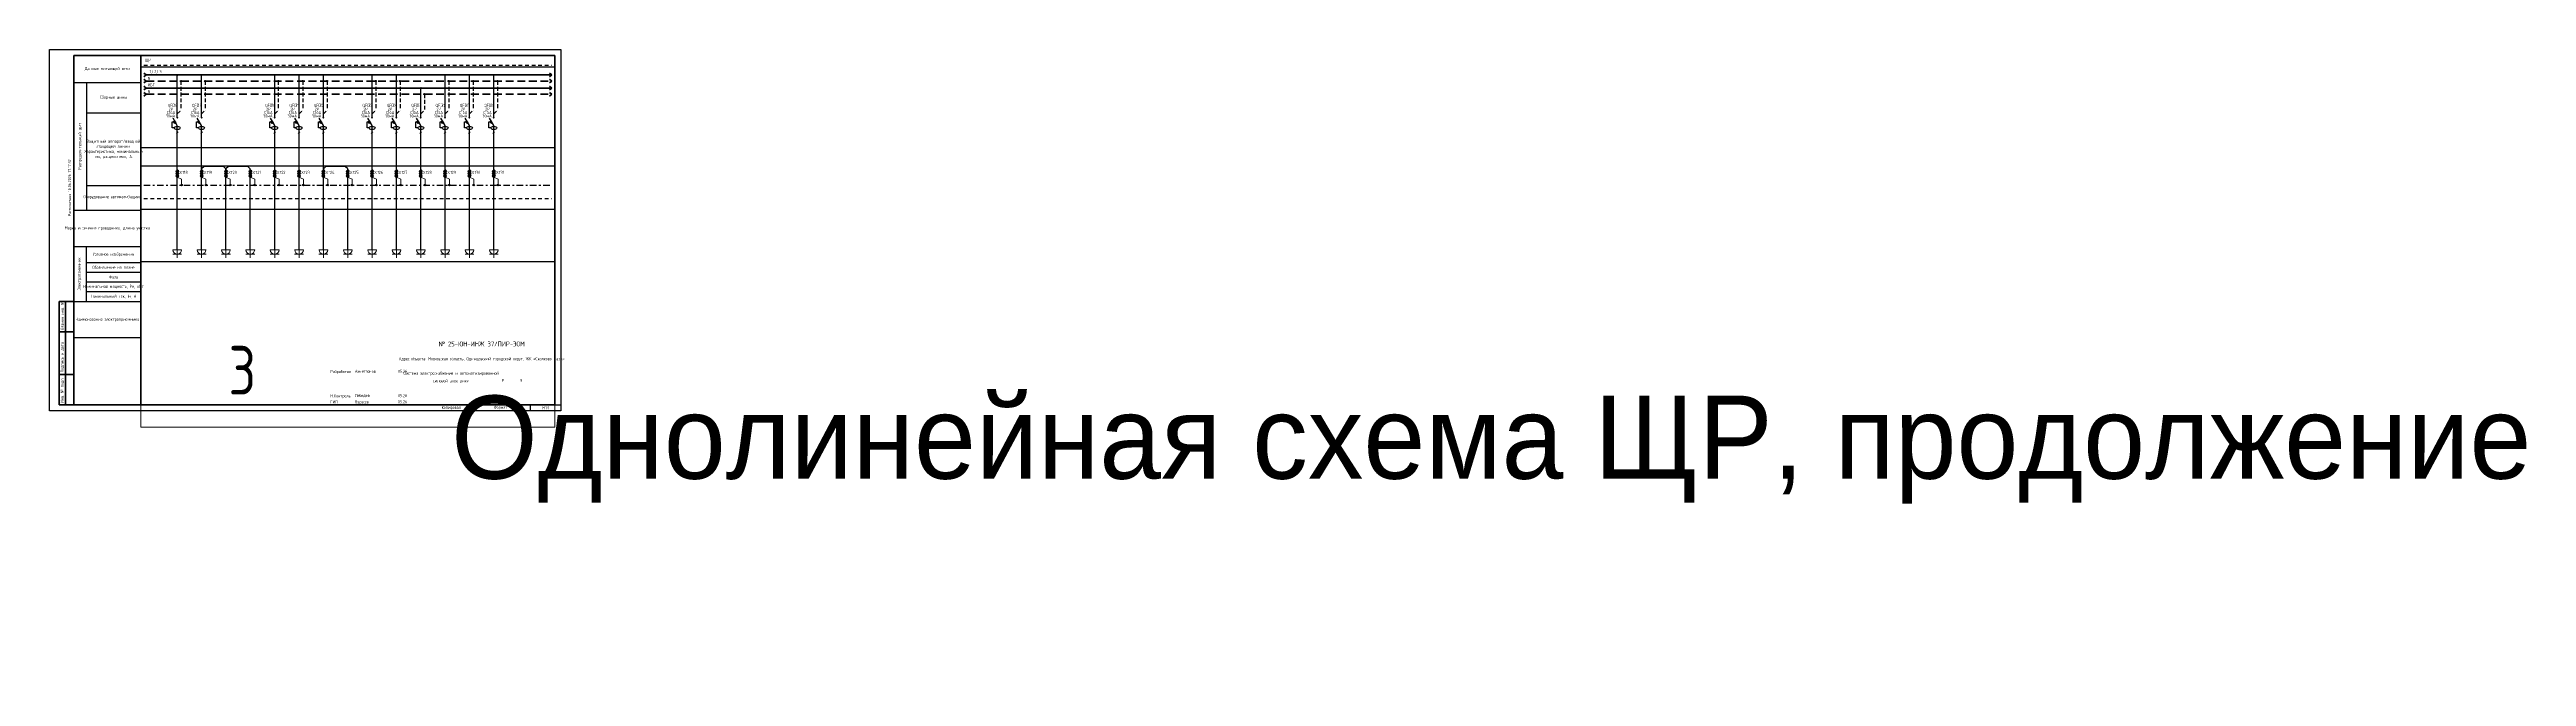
# Paper-space layout 'ЩР-1 (3)' of a CAD drawing. Header units: millimetres. Extents: x 0 to 2035, y -218 to 297.
# The model-space entities are those that its viewports show. They can reach past a viewport. Long polylines and large blocks are cut down to what shows.
import ezdxf
from ezdxf.enums import TextEntityAlignment as Align

# ---------------------------------------------------------------- set-up
doc = ezdxf.new("R2018")
doc.units = ezdxf.units.MM
for name, pattern in [('HIDDEN2', [4.7625, 3.175, -1.5875]), ('JIS_02_0.7', [1.35, 0.75, -0.6]), ('Штрихштриховая', [10.936111, 5.291667, -2.116667, 1.411111, -2.116667])]:
    doc.linetypes.add(name, pattern=pattern)
doc.layers.add('0-Область подсчета', color=152, linetype='Continuous', plot=False, transparency=0.5)
doc.layers.add('0_UNC Defpoints ЭОМ', color=6, linetype='Continuous', plot=False)
for name, color, linetype in [('0_Рамка', 7, 'Continuous'), ('0_ХТ', 7, 'Continuous'), ('Нумерация QF', 7, 'Continuous')]:
    doc.layers.add(name, color=color, linetype=linetype)
doc.layers.add('_0_ PE_проводник', color=3, linetype='Штрихштриховая', lineweight=20)
doc.layers.add('Таблицы', color=7, linetype='Continuous', lineweight=13)
doc.styles.get("Standard").update_dxf_attribs({"font": 'arial.ttf'})
doc.styles.add('UNC_A', font='GOST2304A.ttf')
doc.styles.add('Unecom', font='GOST2304A.ttf', dxfattribs={"height": 2.5})
doc.styles.add('СПДС', font='isocpeur.ttf', dxfattribs={"width": 0.8, "height": 2.5})

# ---------------------------------------------------------------- blocks, each defined once
blk = doc.blocks.new('*U51')
at = {"lineweight": 60, "ltscale": 10}
for p, q in [((20, 292), (415, 292)), ((20, 5), (20, 292)), ((415, 292), (415, 5)), ((8, 90), (20, 90)), ((8, 5), (8, 90)), ((13, 90), (13, 5)), ((20, 90), (20, 5)), ((20, 90), (20, 5)), ((8, 65), (20, 65)), ((8, 30), (20, 30)), ((20, 5), (8, 5)), ((415, 5), (20, 5))]:
    blk.add_line(p, q, dxfattribs=at)
at = {"layer": '0_UNC Defpoints ЭОМ', "ltscale": 10}
blk.add_lwpolyline([(420, 0), (0, 0), (0, 297), (420, 297)], close=True, dxfattribs=at)
at = {"layer": '0_UNC Defpoints ЭОМ', "lineweight": 30}
blk.add_lwpolyline([(395, 5), (420, 5), (420, 0), (395, 0)], close=True, dxfattribs=at)
at = {"char_height": 2.5, "attachment_point": 4, "rotation": 90, "style": 'Unecom'}
for s, insert, width in [('{\\fGOST type A|b0|i1|c204|p34; }Взамен инв. №', (10.5, 65), 25), (' Подпись и дата', (10.5, 30), 35), (' Инв. № подл.', (10.5, 5), 24.419)]:
    blk.add_mtext(s, dxfattribs=dict(at, insert=insert, width=width))
at = {"style": 'Unecom'}
for s, insert, char_height, width, attachment_point, line_spacing_factor in [('Адрес объекта: Московская область, Одинцовский городской округ, ЖК «Сколково Парк»', (355, 42.5), 2.5, 115, 5, 1.5), ('№ 25-ЮН-ИНЖ 37/ПИР-ЭОМ', (355, 55), 4, 120, 5, 2), ('Разработал', (230.7, 32), 2.5, 20, 4, 2), ('Ахметзянов', (250.8, 32.5), 2.5, 19.921, 4, 2), ('05.26', (290, 32.5), 2.5, 10, 5, 2), ('Система электроснабжения и автоматизированной силовой электрики', (330, 27.5), 2.5, 70, 5, 1.5), ('Р', (372.5, 25), 2.5, 15, 5, 2), ('Н.Контроль', (230.7, 12), 2.5, 20, 4, 2), ('ГИП', (230.7, 7.3), 2.5, 20, 4, 2), ('Лебедев', (250.8, 12.5), 2.5, 19.921, 4, 2), ('Вересов', (250.8, 7), 2.5, 19.921, 4, 2), ('05.26', (290, 12.5), 2.5, 10, 5, 2), ('05.26', (290, 7.5), 2.5, 10, 5, 2)]:
    blk.add_mtext(s, dxfattribs=dict(at, insert=insert, char_height=char_height, width=width, attachment_point=attachment_point, line_spacing_factor=line_spacing_factor))
at = {"char_height": 2.5, "attachment_point": 4, "style": 'Unecom'}
for s, insert, width in [('Формат  ', (364.9, 2.6), 50), ('\\pi1; ', (250, -133.2), 20), ('\\pi1; ', (250, -133.2), 20), ('\\pxi0.4; ', (250, -133.2), 20), ('\\pi1; ', (512.5, -218.3), 20), ('\\pi1; ', (512.5, -218.3), 20), ('\\pxi0.4; ', (512.5, -218.3), 20)]:
    blk.add_mtext(s, dxfattribs=dict(at, insert=insert, width=width))
at = {"style": 'Unecom'}
blk.add_attdef('ЛИСТ_№', text='', height=2.5, dxfattribs=at).set_placement((387.5, 25), align=Align.MIDDLE_CENTER)
blk.add_attdef('КОЛ-ВО_ЛИСТОВ', text='', height=2.5, dxfattribs=at).set_placement((404.7, 23.7), align=Align.CENTER)
at = {"lineweight": 30, "flags": 104}
blk.add_attdef('ОПИСАНИЕ_ЛИСТА', text='', height=2.5, dxfattribs=at).set_placement((329.9, 12.5), align=Align.MIDDLE_CENTER)
at = {"style": 'Unecom', "flags": 8}
blk.add_attdef('ФОРМАТ_БУМАГИ', (379.4, 1.3), '', height=2.5, dxfattribs=at)
at = {"layer": '0_Рамка', "style": 'СПДС', "width": 0.8}
blk.add_text('Распечатано 18.06.2026 17:17:32', height=2.5, rotation=90, dxfattribs=at).set_placement((16.5, 160), align=Align.MIDDLE_LEFT)
at = {"layer": 'Defpoints', "insert": (330, 2.5), "char_height": 2.5, "width": 70, "attachment_point": 5, "style": 'Unecom'}
blk.add_mtext('Копировал', dxfattribs=at)
blk = doc.blocks.new('_Боковик_схема Юником')
at = {"color": 0, "lineweight": -2, "ltscale": 3}
blk.add_lwpolyline([(0, 232), (55, 232), (55, 0), (0, 0)], close=True, dxfattribs=at)
for points in [[(0, 210), (55, 210), (55, 125), (10.3, 125)], [(10.3, 210), (10.3, 105)], [(10.3, 185), (55, 185)], [(0, 105), (55, 105)], [(0, 75), (55, 75)], [(10, 75), (10, 30)], [(10, 62), (51.8, 62)], [(10, 62), (55, 62)], [(10, 54), (55, 54)], [(10, 46), (55, 46)], [(0, 30), (55, 30)], [(10, 38), (55, 38)]]:
    blk.add_lwpolyline(points, dxfattribs=at)
at = {"color": 0, "lineweight": -2, "char_height": 2.5, "attachment_point": 5, "style": 'Unecom'}
for s, insert, width in [('Данные питающей сети', (27.5, 221), 55), ('Сборные шины', (32.6, 197.5), 44.736), ('Защитный аппарат/вводной отходящей линии.\\PХарактеристика, номинальный ток, расцепитель, А.', (32.6, 155), 44.736), ('Оборудование автоматизации', (31, 115.7), 37.884), ('Марка и сечение проводника, длина участка', (27.5, 90), 55), ('Условное изображение', (32.5, 68.5), 45), ('Номинальная мощность, Рн, кВт', (32.5, 42), 45), ('Обозначение на плане', (32.5, 58), 45), ('Фаза', (32.5, 50), 45), ('Номинальный ток, Iн, А', (32.5, 34), 45), ('Наименование электроприемника', (27.5, 15), 55)]:
    blk.add_mtext(s, dxfattribs=dict(at, insert=insert, width=width))
at = {"color": 0, "lineweight": -2, "char_height": 2.5, "attachment_point": 5, "rotation": 90, "style": 'Unecom'}
for s, insert, width in [('Распределительный щит', (5.1, 157.5), 105), ('Электроприемник', (4.6, 52.5), 45)]:
    blk.add_mtext(s, dxfattribs=dict(at, insert=insert, width=width))
blk = doc.blocks.new('*U86')
at = {"lineweight": 40}
for p, q in [((0, 0), (-2, 1.5)), ((0, 0), (-2, -1.5)), ((333.2, 0), (331.2, 1.5)), ((333.2, 0), (331.2, -1.5)), ((0, -5), (-2, -3.5)), ((0, -5), (-2, -6.5)), ((333.2, -5), (331.2, -3.5)), ((333.2, -5), (331.2, -6.5))]:
    blk.add_line(p, q, dxfattribs=at)
at = {"linetype": 'ByBlock', "lineweight": 40}
blk.add_lwpolyline([(0, 0), (333.2, 0)], dxfattribs=at)
at = {"color": 4, "linetype": 'HIDDEN2', "lineweight": 40, "ltscale": 2}
blk.add_lwpolyline([(0, -5), (333.2, -5)], dxfattribs=at)
at = {"insert": (1.2, -1.6), "char_height": 2.5, "attachment_point": 1, "style": 'UNC_A'}
blk.add_mtext_dynamic_manual_height_columns('N', width=3.844, gutter_width=12.5, heights=[0], dxfattribs=at)
at = {"style": 'UNC_A'}
blk.add_attdef('ЛИНИЯ', (1, 1.5), '', height=2.5, dxfattribs=at)
blk = doc.blocks.new('*U28')
at = {"lineweight": 25}
blk.add_line((-0.7, -0.7), (0.7, 0.7), dxfattribs=at)
blk = doc.blocks.new('*U117')
for p, q in [((0, -36.3), (0, -1.2)), ((-4.1, -44.7), (-4.1, -39.8)), ((-4.1, -39.8), (-2.9, -39.8)), ((0, -42.8), (-3.5, -36.7)), ((-0.4, -36.6), (0.4, -35.9)), ((0.4, -36.6), (-0.4, -35.9)), ((-2.4, -44.7), (-4.1, -44.7)), ((0, -54.3), (0, -42.8))]:
    blk.add_line(p, q)
at = {"color": 4, "linetype": 'HIDDEN2'}
for p in [(3, -6.2), (0, -33.2)]:
    blk.add_line(p, (3, -30.2), dxfattribs=at)
blk.add_lwpolyline([(-2.1, -41.1), (-3.1, -39.4), (-2.3, -38.9), (-1.3, -40.6)], close=True)
for centre in [(0, -1.2), (3, -6.2)]:
    blk.add_circle(centre, 0.5)
blk.add_ellipse((0, -44.7), major_axis=(-2.42, 0), ratio=0.530622)
at = {"insert": (-7.9, -24.9), "char_height": 2.5, "attachment_point": 1, "style": 'Unecom'}
blk.add_mtext_dynamic_manual_height_columns('\\pxql;QFD', width=5.707, gutter_width=12.5, heights=[4.37], dxfattribs=at)
at = {"style": 'Unecom'}
for tag, p in [('МА', (-1.7, -36.1)), ('P', (-3.4, -30.4)), ('A', (-1.7, -33.3))]:
    blk.add_attdef(tag, text='', height=2.5, dxfattribs=at).set_placement(p, align=Align.RIGHT)
blk.add_attdef('N', (-3.2, -27.4), '', height=2.5, dxfattribs=at)
blk = doc.blocks.new('*U85')
for p, q in [((0, -36.3), (0, -1.2)), ((-4.1, -44.7), (-4.1, -39.8)), ((-4.1, -39.8), (-2.9, -39.8)), ((0, -42.8), (-3.5, -36.7)), ((-0.4, -36.6), (0.4, -35.9)), ((0.4, -36.6), (-0.4, -35.9)), ((-2.4, -44.7), (-4.1, -44.7)), ((0, -54.3), (0, -42.8))]:
    blk.add_line(p, q)
at = {"color": 4, "linetype": 'HIDDEN2'}
for p in [(3, -6.2), (0, -33.2)]:
    blk.add_line(p, (3, -30.2), dxfattribs=at)
blk.add_lwpolyline([(-2.1, -41.1), (-3.1, -39.4), (-2.3, -38.9), (-1.3, -40.6)], close=True)
for centre in [(0, -1.2), (3, -6.2)]:
    blk.add_circle(centre, 0.5)
blk.add_ellipse((0, -44.7), major_axis=(-2.42, 0), ratio=0.530622)
at = {"insert": (-7.9, -24.9), "char_height": 2.5, "attachment_point": 1, "style": 'Unecom'}
blk.add_mtext_dynamic_manual_height_columns('\\pxql;QFD', width=5.707, gutter_width=12.5, heights=[4.37], dxfattribs=at)
at = {"style": 'Unecom'}
for tag, p in [('МА', (-1.7, -36.1)), ('P', (-3.4, -30.4)), ('A', (-1.7, -33.3))]:
    blk.add_attdef(tag, text='', height=2.5, dxfattribs=at).set_placement(p, align=Align.RIGHT)
blk.add_attdef('N', (-3.2, -27.4), '', height=2.5, dxfattribs=at)
blk = doc.blocks.new('*U83')
for p, q in [((0, -36.3), (0, -1.2)), ((-4.1, -44.7), (-4.1, -39.8)), ((-4.1, -39.8), (-2.9, -39.8)), ((0, -42.8), (-3.5, -36.7)), ((-0.4, -36.6), (0.4, -35.9)), ((0.4, -36.6), (-0.4, -35.9)), ((-2.4, -44.7), (-4.1, -44.7)), ((0, -54.3), (0, -42.8))]:
    blk.add_line(p, q)
at = {"color": 4, "linetype": 'HIDDEN2'}
for p in [(3, -6.2), (0, -33.2)]:
    blk.add_line(p, (3, -30.2), dxfattribs=at)
blk.add_lwpolyline([(-2.1, -41.1), (-3.1, -39.4), (-2.3, -38.9), (-1.3, -40.6)], close=True)
for centre in [(0, -1.2), (3, -6.2)]:
    blk.add_circle(centre, 0.5)
blk.add_ellipse((0, -44.7), major_axis=(-2.42, 0), ratio=0.530622)
at = {"insert": (-7.9, -24.9), "char_height": 2.5, "attachment_point": 1, "style": 'Unecom'}
blk.add_mtext_dynamic_manual_height_columns('\\pxql;QFD', width=5.707, gutter_width=12.5, heights=[4.37], dxfattribs=at)
at = {"style": 'Unecom'}
for tag, p in [('МА', (-1.7, -36.1)), ('P', (-3.4, -30.4)), ('A', (-1.7, -33.3))]:
    blk.add_attdef(tag, text='', height=2.5, dxfattribs=at).set_placement(p, align=Align.RIGHT)
blk.add_attdef('N', (-3.2, -27.4), '', height=2.5, dxfattribs=at)
blk = doc.blocks.new('*U84')
for p, q in [((0, -36.3), (0, -1.2)), ((-4.1, -44.7), (-4.1, -39.8)), ((-4.1, -39.8), (-2.9, -39.8)), ((0, -42.8), (-3.5, -36.7)), ((-0.4, -36.6), (0.4, -35.9)), ((0.4, -36.6), (-0.4, -35.9)), ((-2.4, -44.7), (-4.1, -44.7)), ((0, -54.3), (0, -42.8))]:
    blk.add_line(p, q)
at = {"color": 4, "linetype": 'HIDDEN2'}
for p in [(3, -6.2), (0, -33.2)]:
    blk.add_line(p, (3, -30.2), dxfattribs=at)
blk.add_lwpolyline([(-2.1, -41.1), (-3.1, -39.4), (-2.3, -38.9), (-1.3, -40.6)], close=True)
for centre in [(0, -1.2), (3, -6.2)]:
    blk.add_circle(centre, 0.5)
blk.add_ellipse((0, -44.7), major_axis=(-2.42, 0), ratio=0.530622)
at = {"insert": (-7.9, -24.9), "char_height": 2.5, "attachment_point": 1, "style": 'Unecom'}
blk.add_mtext_dynamic_manual_height_columns('\\pxql;QFD', width=5.707, gutter_width=12.5, heights=[4.37], dxfattribs=at)
at = {"style": 'Unecom'}
for tag, p in [('МА', (-1.7, -36.1)), ('P', (-3.4, -30.4)), ('A', (-1.7, -33.3))]:
    blk.add_attdef(tag, text='', height=2.5, dxfattribs=at).set_placement(p, align=Align.RIGHT)
blk.add_attdef('N', (-3.2, -27.4), '', height=2.5, dxfattribs=at)
blk = doc.blocks.new('XT')
at = {"color": 32, "true_color": 0xcd6928}
for p, q in [((0.8, 0), (-1, -1.8)), ((1, -0.2), (-0.8, -2))]:
    blk.add_line(p, q, dxfattribs=at)
at = {"color": 5}
for p, q in [((0.8, -2), (-1, -3.8)), ((1, -2.2), (-0.8, -4))]:
    blk.add_line(p, q, dxfattribs=at)
at = {"color": 3}
for p, q in [((0.8, -4), (-1, -5.8)), ((1, -4.2), (-0.8, -6))]:
    blk.add_line(p, q, dxfattribs=at)
at = {"color": 32, "true_color": 0xcd6928}
blk.add_circle((0, -1), 1, dxfattribs=at)
at = {"color": 5}
blk.add_circle((0, -3), 1, dxfattribs=at)
at = {"color": 3}
blk.add_circle((0, -5), 1, dxfattribs=at)
at = {"style": 'UNC_A'}
blk.add_attdef('1', (1.7, 0.1), '', height=2.5, dxfattribs=at)
blk = doc.blocks.new('Розетка1')
at = {"layer": 'Таблицы', "color": 1}
for p, q in [((-84, 84), (84, 84)), ((-84, 0), (84, 0)), ((0, 0), (0, 158))]:
    blk.add_line(p, q, dxfattribs=at)
blk.add_arc((0, 0), 83.5, 0, 180, dxfattribs=at)
blk.add_arc((0, 0), 83.5, 0, 180, dxfattribs=at)
blk = doc.blocks.new('*U295')
for p, q in [((0, -36.3), (0, -12)), ((-4.1, -44.7), (-4.1, -39.8)), ((-4.1, -39.8), (-2.9, -39.8)), ((0, -42.8), (-3.5, -36.7)), ((-0.4, -36.6), (0.4, -35.9)), ((0.4, -36.6), (-0.4, -35.9)), ((-2.4, -44.7), (-4.1, -44.7)), ((0, -54.3), (0, -42.8))]:
    blk.add_line(p, q)
at = {"color": 4, "linetype": 'HIDDEN2'}
for p in [(3, -17), (0, -33.2)]:
    blk.add_line(p, (3, -30.2), dxfattribs=at)
blk.add_lwpolyline([(-2.1, -41.1), (-3.1, -39.4), (-2.3, -38.9), (-1.3, -40.6)], close=True)
for centre in [(0, -12), (3, -17)]:
    blk.add_circle(centre, 0.5)
blk.add_ellipse((0, -44.7), major_axis=(-2.42, 0), ratio=0.530622)
at = {"insert": (-7.9, -24.9), "char_height": 2.5, "attachment_point": 1, "style": 'Unecom'}
blk.add_mtext_dynamic_manual_height_columns('\\pxql;QFD', width=5.707, gutter_width=12.5, heights=[4.37], dxfattribs=at)
at = {"style": 'Unecom'}
for tag, p in [('МА', (-1.7, -36.1)), ('P', (-3.4, -30.4)), ('A', (-1.7, -33.3))]:
    blk.add_attdef(tag, text='', height=2.5, dxfattribs=at).set_placement(p, align=Align.RIGHT)
blk.add_attdef('N', (-3.2, -27.4), '', height=2.5, dxfattribs=at)
blk = doc.blocks.new('*U80')
for p, q in [((0, -36.3), (0, -1.2)), ((-4.1, -44.7), (-4.1, -39.8)), ((-4.1, -39.8), (-2.9, -39.8)), ((0, -42.8), (-3.5, -36.7)), ((-0.4, -36.6), (0.4, -35.9)), ((0.4, -36.6), (-0.4, -35.9)), ((-2.4, -44.7), (-4.1, -44.7)), ((0, -54.3), (0, -42.8))]:
    blk.add_line(p, q)
at = {"color": 4, "linetype": 'HIDDEN2'}
for p in [(3, -6.2), (0, -33.2)]:
    blk.add_line(p, (3, -30.2), dxfattribs=at)
blk.add_lwpolyline([(-2.1, -41.1), (-3.1, -39.4), (-2.3, -38.9), (-1.3, -40.6)], close=True)
for centre in [(0, -1.2), (3, -6.2)]:
    blk.add_circle(centre, 0.5)
blk.add_ellipse((0, -44.7), major_axis=(-2.42, 0), ratio=0.530622)
at = {"insert": (-7.9, -24.9), "char_height": 2.5, "attachment_point": 1, "style": 'Unecom'}
blk.add_mtext_dynamic_manual_height_columns('\\pxql;QFD', width=5.707, gutter_width=12.5, heights=[4.37], dxfattribs=at)
at = {"style": 'Unecom'}
for tag, p in [('МА', (-1.7, -36.1)), ('P', (-3.4, -30.4)), ('A', (-1.7, -33.3))]:
    blk.add_attdef(tag, text='', height=2.5, dxfattribs=at).set_placement(p, align=Align.RIGHT)
blk.add_attdef('N', (-3.2, -27.4), '', height=2.5, dxfattribs=at)

msp = doc.modelspace()

# ---------------------------------------------------------------- linework, layer by layer
at = {"color": 6}
for points in [[(735, 1577.99), (395, 1577.99), (395, 1290.99), (735, 1290.99), (735, 1577.99)], [(1075, 1577.99), (735, 1577.99), (735, 1290.99), (1075, 1290.99), (1075, 1577.99)], [(1415, 1577.99), (1075, 1577.99), (1075, 1290.99), (1415, 1290.99), (1415, 1577.99)]]:
    msp.add_lwpolyline(points, dxfattribs=at)
at = {"linetype": 'JIS_02_0.7', "ltscale": 4}
for points in [[(737.499, 1570.16), (1072.679, 1570.16)], [(737.499, 1460.471), (1072.679, 1460.471)]]:
    msp.add_lwpolyline(points, dxfattribs=at)
for points in [[(764.931, 1418.4), (764.931, 1508.927)], [(784.931, 1418.4), (784.931, 1508.927)], [(844.931, 1418.4), (844.931, 1508.927)], [(864.931, 1418.4), (864.931, 1508.927)], [(884.931, 1418.4), (884.931, 1508.927)], [(924.931, 1418.4), (924.931, 1508.927)], [(944.931, 1418.4), (944.931, 1508.927)], [(964.931, 1418.4), (964.931, 1508.927)], [(984.931, 1418.4), (984.931, 1508.927)], [(1004.931, 1418.4), (1004.931, 1508.927)], [(1024.931, 1418.4), (1024.931, 1508.927)], [(804.932, 1483.946), (804.932, 1484.946), (802.932, 1486.946), (786.932, 1486.946), (784.932, 1484.946), (784.932, 1483.946)], [(824.932, 1483.946), (824.932, 1484.946), (822.932, 1486.946), (806.932, 1486.946), (804.932, 1484.946), (804.932, 1483.946)], [(904.932, 1483.946), (904.932, 1484.946), (902.932, 1486.946), (886.932, 1486.946), (884.932, 1484.946), (884.932, 1483.946)], [(804.931, 1418.4), (804.932, 1483.946)], [(824.931, 1418.4), (824.932, 1483.946)], [(904.931, 1418.4), (904.932, 1484.946)]]:
    msp.add_lwpolyline(points)
at = {"color": 3, "linetype": 'Штрихштриховая'}
msp.add_lwpolyline([(737.499, 1471.568), (1072.679, 1471.568)], dxfattribs=at)
at = {"color": 0, "linetype": 'ByBlock', "lineweight": -3}
for centre in [(768.505, 1471.59), (788.505, 1471.59), (808.505, 1471.59), (828.505, 1471.59), (848.505, 1471.59), (868.505, 1471.59), (888.505, 1471.59), (908.505, 1471.59), (928.505, 1471.59), (948.505, 1471.59), (968.505, 1471.59), (988.505, 1471.59), (1008.505, 1471.59), (1028.505, 1471.59)]:
    msp.add_circle(centre, 0.575, dxfattribs=at)
at = {"layer": '0-Область подсчета'}
for points in [[(147.309, 1584.367), (6296.248, 1584.367), (6296.248, 1408.375), (147.309, 1408.375)], [(150.349, 1568.697), (6220.211, 1568.697), (6220.211, 1502.163), (150.349, 1502.163)], [(142.142, 1487.401), (6300.609, 1487.401), (6300.609, 1451.513), (142.142, 1451.513)]]:
    msp.add_lwpolyline(points, close=True, dxfattribs=at)
at = {"layer": '_0_ PE_проводник'}
for points in [[(768.505, 1471.59), (768.505, 1476.358), (764.876, 1478.006)], [(788.505, 1471.59), (788.505, 1476.358), (784.876, 1478.006)], [(808.505, 1471.59), (808.505, 1476.358), (804.876, 1478.006)], [(828.505, 1471.59), (828.505, 1476.358), (824.876, 1478.006)], [(848.505, 1471.59), (848.505, 1476.358), (844.876, 1478.006)], [(868.505, 1471.59), (868.505, 1476.358), (864.876, 1478.006)], [(888.505, 1471.59), (888.505, 1476.358), (884.876, 1478.006)], [(908.505, 1471.59), (908.505, 1476.358), (904.876, 1478.006)], [(928.505, 1471.59), (928.505, 1476.358), (924.876, 1478.006)], [(948.505, 1471.59), (948.505, 1476.358), (944.876, 1478.006)], [(968.505, 1471.59), (968.505, 1476.358), (964.876, 1478.006)], [(988.505, 1471.59), (988.505, 1476.358), (984.876, 1478.006)], [(1008.505, 1471.59), (1008.505, 1476.358), (1004.876, 1478.006)], [(1028.505, 1471.59), (1028.505, 1476.358), (1024.876, 1478.006)]]:
    msp.add_lwpolyline(points, dxfattribs=at)

# ---------------------------------------------------------------- block references
for p, values in [((739.499, 1562.041), {'ЛИНИЯ': 'L1,L2,L3'}), ((739.499, 1551.207), {'ЛИНИЯ': 'ИБП'}), ((1078.687, 1562.041), {'ЛИНИЯ': 'L1,L2,L3'}), ((1078.687, 1551.207), {'ЛИНИЯ': 'ИБП'})]:
    msp.add_blockref('*U86', p).add_auto_attribs(values)
at = {"color": 1}
ref = msp.add_blockref('*U117', (764.931, 1563.235), dxfattribs=at)
ref.add_attrib('P', '2P', dxfattribs={"height": 2.5, "style": 'Unecom'}).set_placement((761.535, 1532.801), align=Align.RIGHT)
ref.add_attrib('A', 'С16А', dxfattribs={"height": 2.5, "style": 'Unecom'}).set_placement((763.228, 1529.955), align=Align.RIGHT)
ref.add_attrib('МА', '30мА', dxfattribs={"height": 2.5, "style": 'Unecom'}).set_placement((763.218, 1527.094), align=Align.RIGHT)
ref = msp.add_blockref('*U80', (784.853, 1563.235), dxfattribs=at)
ref.add_attrib('P', '2P', dxfattribs={"height": 2.5, "style": 'Unecom'}).set_placement((781.457, 1532.801), align=Align.RIGHT)
ref.add_attrib('A', 'С16А', dxfattribs={"height": 2.5, "style": 'Unecom'}).set_placement((783.15, 1529.955), align=Align.RIGHT)
ref.add_attrib('МА', '30мА', dxfattribs={"height": 2.5, "style": 'Unecom'}).set_placement((783.14, 1527.094), align=Align.RIGHT)
ref = msp.add_blockref('*U85', (844.931, 1563.235), dxfattribs=at)
ref.add_attrib('P', '2P', dxfattribs={"height": 2.5, "style": 'Unecom'}).set_placement((841.535, 1532.801), align=Align.RIGHT)
ref.add_attrib('A', 'С16А', dxfattribs={"height": 2.5, "style": 'Unecom'}).set_placement((843.228, 1529.955), align=Align.RIGHT)
ref.add_attrib('МА', '30мА', dxfattribs={"height": 2.5, "style": 'Unecom'}).set_placement((843.218, 1527.094), align=Align.RIGHT)
ref = msp.add_blockref('*U85', (864.931, 1563.235), dxfattribs=at)
ref.add_attrib('P', '2P', dxfattribs={"height": 2.5, "style": 'Unecom'}).set_placement((861.535, 1532.801), align=Align.RIGHT)
ref.add_attrib('A', 'С16А', dxfattribs={"height": 2.5, "style": 'Unecom'}).set_placement((863.228, 1529.955), align=Align.RIGHT)
ref.add_attrib('МА', '30мА', dxfattribs={"height": 2.5, "style": 'Unecom'}).set_placement((863.218, 1527.094), align=Align.RIGHT)
ref = msp.add_blockref('*U83', (884.931, 1563.235), dxfattribs=at)
ref.add_attrib('P', '2P', dxfattribs={"height": 2.5, "style": 'Unecom'}).set_placement((881.535, 1532.801), align=Align.RIGHT)
ref.add_attrib('A', 'С16А', dxfattribs={"height": 2.5, "style": 'Unecom'}).set_placement((883.228, 1529.955), align=Align.RIGHT)
ref.add_attrib('МА', '30мА', dxfattribs={"height": 2.5, "style": 'Unecom'}).set_placement((883.218, 1527.094), align=Align.RIGHT)
ref = msp.add_blockref('*U83', (924.931, 1563.235), dxfattribs=at)
ref.add_attrib('P', '2P', dxfattribs={"height": 2.5, "style": 'Unecom'}).set_placement((921.535, 1532.801), align=Align.RIGHT)
ref.add_attrib('A', 'С16А', dxfattribs={"height": 2.5, "style": 'Unecom'}).set_placement((923.228, 1529.955), align=Align.RIGHT)
ref.add_attrib('МА', '30мА', dxfattribs={"height": 2.5, "style": 'Unecom'}).set_placement((923.218, 1527.094), align=Align.RIGHT)
ref = msp.add_blockref('*U85', (944.931, 1563.235), dxfattribs=at)
ref.add_attrib('P', '2P', dxfattribs={"height": 2.5, "style": 'Unecom'}).set_placement((941.535, 1532.801), align=Align.RIGHT)
ref.add_attrib('A', 'С16А', dxfattribs={"height": 2.5, "style": 'Unecom'}).set_placement((943.228, 1529.955), align=Align.RIGHT)
ref.add_attrib('МА', '30мА', dxfattribs={"height": 2.5, "style": 'Unecom'}).set_placement((943.218, 1527.094), align=Align.RIGHT)
ref = msp.add_blockref('*U295', (964.931, 1563.235), dxfattribs=at)
ref.add_attrib('P', '2P', dxfattribs={"height": 2.5, "style": 'Unecom'}).set_placement((961.535, 1532.801), align=Align.RIGHT)
ref.add_attrib('A', 'С16А', dxfattribs={"height": 2.5, "style": 'Unecom'}).set_placement((963.228, 1529.955), align=Align.RIGHT)
ref.add_attrib('МА', '30мА', dxfattribs={"height": 2.5, "style": 'Unecom'}).set_placement((963.218, 1527.094), align=Align.RIGHT)
ref = msp.add_blockref('*U117', (984.931, 1563.235), dxfattribs=at)
ref.add_attrib('P', '2P', dxfattribs={"height": 2.5, "style": 'Unecom'}).set_placement((981.535, 1532.801), align=Align.RIGHT)
ref.add_attrib('A', 'С16А', dxfattribs={"height": 2.5, "style": 'Unecom'}).set_placement((983.228, 1529.955), align=Align.RIGHT)
ref.add_attrib('МА', '30мА', dxfattribs={"height": 2.5, "style": 'Unecom'}).set_placement((983.218, 1527.094), align=Align.RIGHT)
ref = msp.add_blockref('*U84', (1004.931, 1563.235), dxfattribs=at)
ref.add_attrib('P', '2P', dxfattribs={"height": 2.5, "style": 'Unecom'}).set_placement((1001.535, 1532.801), align=Align.RIGHT)
ref.add_attrib('A', 'С16А', dxfattribs={"height": 2.5, "style": 'Unecom'}).set_placement((1003.228, 1529.955), align=Align.RIGHT)
ref.add_attrib('МА', '30мА', dxfattribs={"height": 2.5, "style": 'Unecom'}).set_placement((1003.218, 1527.094), align=Align.RIGHT)
ref = msp.add_blockref('*U84', (1024.931, 1563.235), dxfattribs=at)
ref.add_attrib('P', '2P', dxfattribs={"height": 2.5, "style": 'Unecom'}).set_placement((1021.535, 1532.801), align=Align.RIGHT)
ref.add_attrib('A', 'С16А', dxfattribs={"height": 2.5, "style": 'Unecom'}).set_placement((1023.228, 1529.955), align=Align.RIGHT)
ref.add_attrib('МА', '30мА', dxfattribs={"height": 2.5, "style": 'Unecom'}).set_placement((1023.218, 1527.094), align=Align.RIGHT)
for p in [(764.931, 1514.685), (784.931, 1514.685), (844.931, 1514.685), (864.931, 1514.685), (884.931, 1514.685), (924.931, 1514.685), (944.931, 1514.685), (964.931, 1514.685), (984.931, 1514.685), (1004.931, 1514.685), (1024.931, 1514.685)]:
    msp.add_blockref('*U28', p)
ref = msp.add_blockref('XT', (764.932, 1483.946))
ref.add_attrib('1', 'XT', (766.68, 1480.703), dxfattribs={"height": 2.5, "style": 'UNC_A'})
ref = msp.add_blockref('XT', (784.932, 1483.946))
ref.add_attrib('1', 'XT', (786.68, 1480.703), dxfattribs={"height": 2.5, "style": 'UNC_A'})
ref = msp.add_blockref('XT', (804.932, 1483.946))
ref.add_attrib('1', 'XT', (806.68, 1480.703), dxfattribs={"height": 2.5, "style": 'UNC_A'})
ref = msp.add_blockref('XT', (824.931, 1483.946))
ref.add_attrib('1', 'XT', (826.68, 1480.703), dxfattribs={"height": 2.5, "style": 'UNC_A'})
ref = msp.add_blockref('XT', (844.932, 1483.946))
ref.add_attrib('1', 'XT', (846.68, 1480.703), dxfattribs={"height": 2.5, "style": 'UNC_A'})
ref = msp.add_blockref('XT', (864.932, 1483.946))
ref.add_attrib('1', 'XT', (866.68, 1480.703), dxfattribs={"height": 2.5, "style": 'UNC_A'})
ref = msp.add_blockref('XT', (884.932, 1483.946))
ref.add_attrib('1', 'XT', (886.68, 1480.703), dxfattribs={"height": 2.5, "style": 'UNC_A'})
ref = msp.add_blockref('XT', (904.932, 1483.946))
ref.add_attrib('1', 'XT', (906.68, 1480.703), dxfattribs={"height": 2.5, "style": 'UNC_A'})
ref = msp.add_blockref('XT', (924.932, 1483.946))
ref.add_attrib('1', 'XT', (926.68, 1480.703), dxfattribs={"height": 2.5, "style": 'UNC_A'})
ref = msp.add_blockref('XT', (944.932, 1483.946))
ref.add_attrib('1', 'XT', (946.68, 1480.703), dxfattribs={"height": 2.5, "style": 'UNC_A'})
ref = msp.add_blockref('XT', (964.932, 1483.946))
ref.add_attrib('1', 'XT', (966.68, 1480.703), dxfattribs={"height": 2.5, "style": 'UNC_A'})
ref = msp.add_blockref('XT', (984.932, 1483.946))
ref.add_attrib('1', 'XT', (986.68, 1480.703), dxfattribs={"height": 2.5, "style": 'UNC_A'})
ref = msp.add_blockref('XT', (1004.932, 1483.946))
ref.add_attrib('1', 'XT', (1006.68, 1480.703), dxfattribs={"height": 2.5, "style": 'UNC_A'})
ref = msp.add_blockref('XT', (1024.932, 1483.946))
ref.add_attrib('1', 'XT', (1026.68, 1480.703), dxfattribs={"height": 2.5, "style": 'UNC_A'})
at = {"xscale": 0.04278754414747103, "yscale": 0.04278754414747103, "zscale": 0.04278754414747103, "rotation": 180}
for p in [(764.931, 1418.4), (784.931, 1418.4), (804.931, 1418.4), (824.931, 1418.4), (844.931, 1418.4), (864.931, 1418.4), (884.931, 1418.4), (904.931, 1418.4), (924.931, 1418.4), (944.931, 1418.4), (964.931, 1418.4), (984.931, 1418.4), (1004.931, 1418.4), (1024.931, 1418.4)]:
    msp.add_blockref('Розетка1', p, dxfattribs=at)

# ---------------------------------------------------------------- texts
at = {"layer": '0_ХТ', "char_height": 2.5, "attachment_point": 4, "style": 'Unecom'}
for s, insert in [('18', (770.443, 1482.026)), ('19', (790.443, 1482.026)), ('20', (810.443, 1482.026)), ('21', (830.647, 1482.026)), ('22', (850.443, 1482.026)), ('23', (870.443, 1482.026)), ('24', (890.443, 1482.026)), ('25', (910.443, 1482.026)), ('26', (930.443, 1482.026)), ('27', (950.443, 1482.026)), ('28', (970.443, 1482.026)), ('29', (990.443, 1482.026)), ('30', (1010.443, 1482.026)), ('31', (1030.443, 1482.026))]:
    msp.add_mtext_dynamic_manual_height_columns(s, width=10.42076, gutter_width=12.5, heights=[0], dxfattribs=dict(at, insert=insert))
at = {"layer": 'Defpoints', "color": 6, "insert": (807.024, 1339.307), "char_height": 40, "attachment_point": 1, "style": 'Unecom'}
msp.add_mtext_dynamic_manual_height_columns('3', width=99.92054, gutter_width=12.5, heights=[0], dxfattribs=at)
at = {"layer": 'Нумерация QF', "char_height": 2.5, "style": 'Unecom'}
for s, width, insert, attachment_point in [('ЩР', 13.62236, (738.367, 1575.564), 1), ('18', 7.51, (762.016, 1537.156), 4), ('19', 7.51, (782.016, 1537.156), 4), ('20', 7.51, (842.016, 1537.156), 4), ('21', 7.51, (862.016, 1537.156), 4), ('22', 7.51, (882.016, 1537.156), 4), ('23', 7.51, (922.016, 1537.156), 4), ('24', 7.51, (942.016, 1537.156), 4), ('25', 7.51, (962.016, 1537.156), 4), ('26', 7.51, (982.016, 1537.156), 4), ('27', 7.51, (1002.016, 1537.156), 4), ('28', 7.51, (1022.016, 1537.156), 4)]:
    msp.add_mtext_dynamic_manual_height_columns(s, width=width, gutter_width=12.5, heights=[0], dxfattribs=dict(at, insert=insert, attachment_point=attachment_point))

psp = doc.layouts.new('ЩР-1 (3)')

# ---------------------------------------------------------------- block references
at = {"ltscale": 100}
ref = psp.add_blockref('*U51', (0, 0), dxfattribs=at)
ref.add_attrib('ФОРМАТ_БУМАГИ', 'А3', (379.4, 1.3), dxfattribs={"height": 2.5, "style": 'Unecom'})
ref.add_attrib('ЛИСТ_№', '9', dxfattribs={"height": 2.5, "style": 'Unecom'}).set_placement((387.5, 25), align=Align.MIDDLE_CENTER)
lines = psp.add_mtext('Однолинейная схема ЩР, продолжение', dxfattribs={"insert": (329.9, 12.5), "char_height": 68.284, "attachment_point": 1})
ref.add_attrib('ОПИСАНИЕ_ЛИСТА', '', (329.9, 12.5), dxfattribs={"flags": 104}).embed_mtext(lines)
at = {"lineweight": -3}
psp.add_blockref('_Боковик_схема Юником', (20, 60), dxfattribs=at)

# ---------------------------------------------------------------- texts
at = {"insert": (407.5, 2.5), "char_height": 2.5, "width": 25, "attachment_point": 5, "line_spacing_factor": 2, "style": 'Unecom'}
psp.add_mtext('М1:1', dxfattribs=at)

# ---------------------------------------------------------------- viewports
at = {"layer": 'Defpoints', "color": 6}
psp.add_viewport(center=(245, 139.3), size=(340, 305.449), view_center_point=(905, 1425.266), view_height=305.44904, dxfattribs=at)

doc.saveas('drawing.dxf')
